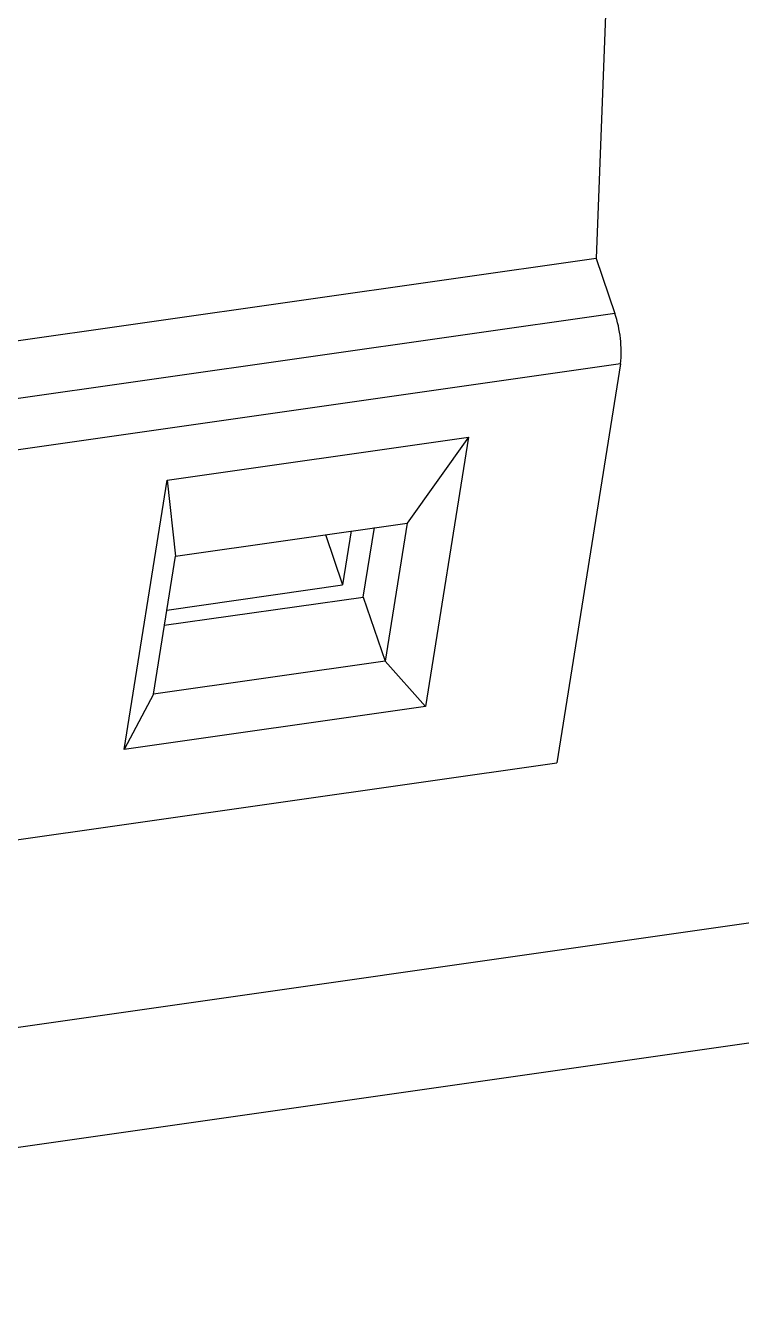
# Model space of a CAD drawing. Header units: millimetres. Extents: x 5 to 415, y 5 to 292.
# Drawn here: x 325.44 to 331.38, y 218.87 to 229.49 of the extents above; entities that cross this region are included whole.
import ezdxf

# ---------------------------------------------------------------- set-up
doc = ezdxf.new("R2010")
doc.units = ezdxf.units.MM

msp = doc.modelspace()

# ---------------------------------------------------------------- linework, layer by layer
at = {"color": 7, "linetype": 'Continuous', "lineweight": 25}
for p, q in [((330.316, 231.339), (330.171, 227.559)), ((330.171, 227.559), (320.412, 226.167)), ((330.171, 227.559), (330.327, 227.104)), ((330.327, 227.104), (320.567, 225.711)), ((330.374, 226.685), (320.614, 225.293)), ((330.374, 226.685), (329.846, 223.376)), ((326.615, 225.721), (329.113, 226.077)), ((329.113, 226.077), (328.604, 225.365)), ((329.113, 226.077), (328.756, 223.842)), ((326.258, 223.486), (326.615, 225.721)), ((326.615, 225.721), (326.682, 225.091)), ((326.682, 225.091), (328.604, 225.365)), ((328.139, 225.299), (328.068, 224.851)), ((328.24, 224.751), (328.332, 225.327)), ((328.604, 225.365), (328.421, 224.22)), ((327.926, 225.269), (328.068, 224.851)), ((352.897, 225.106), (316.3, 219.884)), ((326.5, 223.945), (326.682, 225.091)), ((326.611, 224.643), (328.068, 224.851)), ((326.59, 224.516), (328.24, 224.751)), ((328.24, 224.751), (328.421, 224.22)), ((328.421, 224.22), (326.5, 223.945)), ((328.756, 223.842), (328.421, 224.22)), ((352.735, 224.088), (316.138, 218.865)), ((326.5, 223.945), (326.258, 223.486)), ((328.756, 223.842), (326.258, 223.486)), ((320.086, 221.983), (329.846, 223.376))]:
    msp.add_line(p, q, dxfattribs=at)
msp.add_arc((329.361, 226.783), 1.018, 354.4782, 18.3679, dxfattribs=at)

doc.saveas('drawing.dxf')
